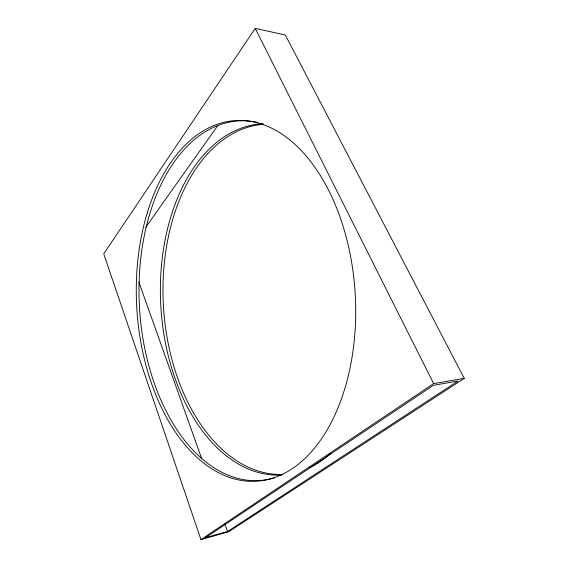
<?xml version="1.0" encoding="UTF-8"?>
<svg xmlns="http://www.w3.org/2000/svg" width="568" height="568" viewBox="0 0 568 568"><rect width="100%" height="100%" fill="white"/><g stroke="black" fill="none" stroke-linecap="round" stroke-linejoin="round"><path stroke-width="0.85" d="M255.231 28.4L103.731 253.861L200.944 539.6L228.613 531.797L464.269 378.38L285.313 34.989L255.231 28.4L433.625 383.606L464.269 378.38M145.614 227.456L217.828 125.5M200.944 539.6L433.625 383.606M227.569 531.478L457.964 381.064L433.455 385.303L205.403 537.718L227.569 531.478L224.9 523.973M138.876 282.069L201.761 458.909M282.914 474.457A175.363 111.385 86.8 0 1 163.406 305.548A175.363 111.385 86.8 0 1 263.318 124.307M281.806 475.047A175.881 111.207 86.8 0 1 160.872 307.039A175.881 111.207 86.8 0 1 260.442 123.952M330.69 453.356A175.881 111.207 86.8 0 1 309.908 467.535M274.465 477.844A180.106 109.645 86.8 0 1 139.316 304.242A180.106 109.645 86.8 0 1 257.765 122.511M261.102 123.348A180.106 109.645 86.8 0 1 263.474 124.044M147.332 212.624A180.645 109.432 86.8 0 0 253.726 481.344A180.645 109.432 86.8 0 0 336.902 208.712A180.645 109.432 86.8 0 0 147.332 212.624"/></g></svg>
